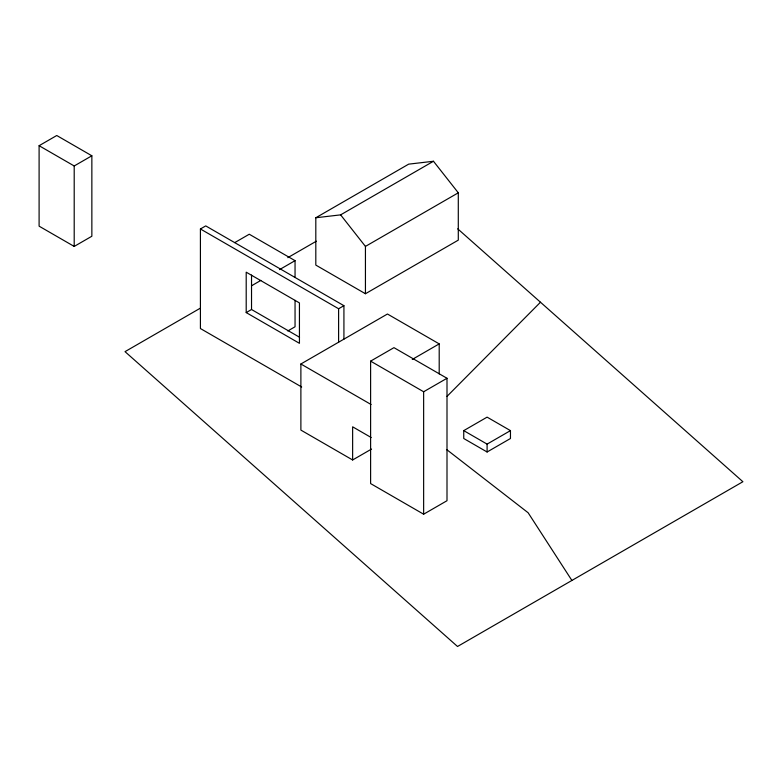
<?xml version="1.0" encoding="UTF-8"?>
<svg xmlns="http://www.w3.org/2000/svg" width="782" height="782" viewBox="0 0 782 782"><rect width="100%" height="100%" fill="white"/><g stroke="black" fill="none" stroke-linecap="round" stroke-linejoin="round"><path stroke-width="1.17" d="M447.03 396.357L540.479 302.223M39.1 145.706L56.754 135.511L91.856 155.784L91.856 236.242L74.202 246.428L39.1 226.164L39.1 145.706L74.202 165.97L91.856 155.784M301.686 387.002L200.417 328.538L200.417 228.979L205.734 225.9L343.924 305.684L343.924 339.134M234.756 242.606L249.263 234.229L295.049 260.66L295.049 277.493M315.811 217.758L408.663 164.152L433.472 161.258L458.291 192.802L458.291 240.133L365.438 293.739L315.811 265.088L315.811 217.758L340.62 214.864L433.472 161.258M200.075 308.323L125.022 351.646L457.519 646.489L742.9 481.722L457.705 228.823M287.796 257.669L316.339 241.198M251.53 285.792L260.856 280.406M279.506 269.634L295.049 260.66M246.203 312.585L299.438 343.318L299.438 302.917L246.203 272.185L246.203 312.585L251.53 309.516L299.535 337.238M365.438 293.739L365.438 246.408L458.291 192.802M287.796 330.962L295.049 326.768L295.049 300.327M200.417 228.979L338.606 308.753L343.924 305.684M371.528 449.063L352.633 459.972L300.884 430.09L300.884 363.992L387.452 314.012L439.201 343.885L439.201 373.933M370.609 361.137L393.962 347.658L447.001 378.273L447.001 500.715L423.639 514.204L370.609 483.579L370.609 361.137L423.639 391.762L447.001 378.273M412.261 359.446L439.201 343.885M463.746 430.628L487.098 417.138L510.46 430.628L510.46 438.507L487.098 451.996L463.746 438.507L463.746 430.628L487.098 444.117L510.46 430.628M300.884 363.992L371.098 404.519M371.215 437.539L352.633 426.816L352.633 459.972M446.718 449.611L528.143 512.767L571.896 580.449M340.62 214.864L365.438 246.408M487.098 444.117L487.098 451.996M423.639 391.762L423.639 514.204M338.606 308.753L338.606 342.213M251.53 275.068L251.53 309.516M74.202 165.97L74.202 246.428"/></g></svg>
